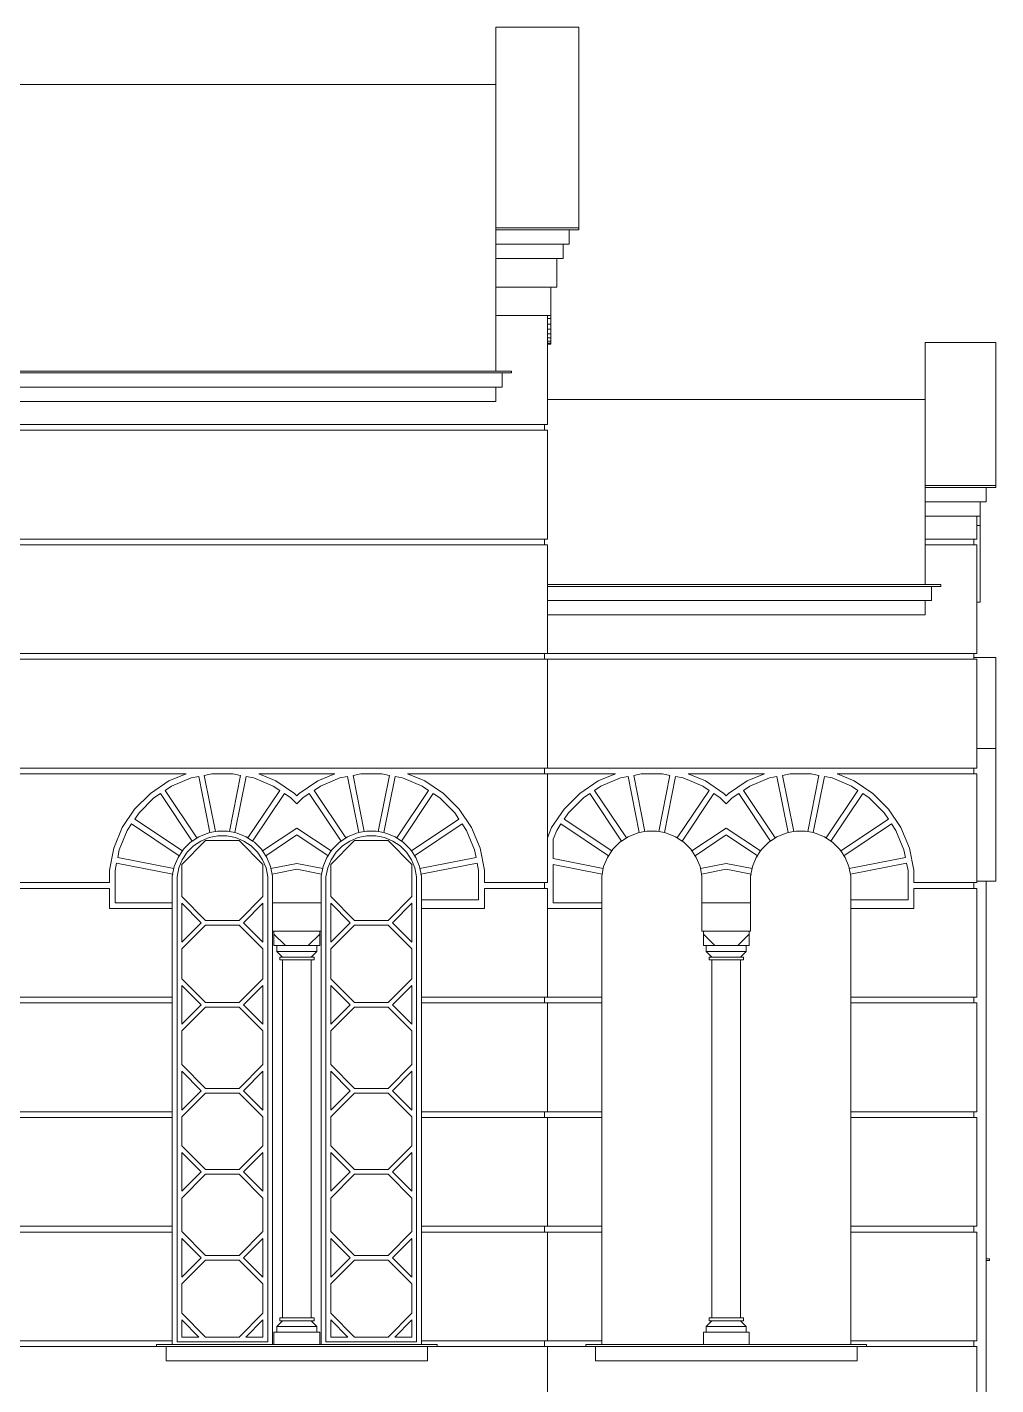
# Model space of a CAD drawing. Header units: millimetres. Extents: x -4890 to 184123, y 36 to 148549.
# Drawn here: x 165708 to 175860, y 114518 to 128741 of the extents above; entities that cross this region are included whole.
import ezdxf

# ---------------------------------------------------------------- set-up
doc = ezdxf.new("R2010")
doc.units = ezdxf.units.MM
doc.layers.add('Wall_Satelit', color=253, linetype='Continuous', lineweight=5)

msp = doc.modelspace()

# ---------------------------------------------------------------- linework, layer by layer
at = {"layer": 'Wall_Satelit'}
for p, q in [((170619.7, 126639), (170619.7, 128741.4)), ((171489.7, 128741.4), (170619.7, 128741.4)), ((171489.7, 126639), (171489.7, 128741.4)), ((170619.7, 128141.4), (160729.7, 128141.4)), ((170619.7, 126619), (170619.7, 126639)), ((171489.7, 126639), (170619.7, 126639)), ((170619.7, 126469), (170619.7, 126619)), ((171489.7, 126619), (170619.7, 126619)), ((171389.7, 126469), (171389.7, 126619)), ((171489.7, 126619), (171489.7, 126639)), ((170619.7, 126319), (170619.7, 126469)), ((171389.7, 126469), (170619.7, 126469)), ((171324.7, 126319), (171324.7, 126469)), ((170619.7, 126019), (170619.7, 126319)), ((171324.7, 126319), (170619.7, 126319)), ((171259.7, 126019), (171259.7, 126319)), ((170619.7, 125719), (170619.7, 126019)), ((171259.7, 126019), (170619.7, 126019)), ((171194.7, 125719), (171194.7, 126019)), ((170619.7, 125139), (170619.7, 125719)), ((171194.7, 125719), (170619.7, 125719)), ((171159.7, 124579), (171159.7, 125719)), ((171194.7, 125689.5), (171159.7, 125689.5)), ((171194.7, 125631.5), (171159.7, 125631.5)), ((171194.7, 125689.5), (171194.7, 125719)), ((171194.7, 125631.5), (171194.7, 125689.5)), ((171194.7, 125576.9), (171194.7, 125631.5)), ((171194.7, 125576.9), (171159.7, 125576.9)), ((171194.7, 125527.8), (171159.7, 125527.8)), ((171194.7, 125486), (171159.7, 125486)), ((171194.7, 125453.1), (171159.7, 125453.1)), ((171194.7, 125527.8), (171194.7, 125576.9)), ((171194.7, 125486), (171194.7, 125527.8)), ((171194.7, 125453.1), (171194.7, 125486)), ((171194.7, 125430.5), (171194.7, 125453.1)), ((171194.7, 125430.5), (171159.7, 125430.5)), ((171194.7, 125419), (171159.7, 125419)), ((171194.7, 125419), (171194.7, 125430.5)), ((175119.7, 125327.7), (175119.7, 125439)), ((175859.7, 125439), (175119.7, 125439)), ((175119.7, 125109.3), (175119.7, 125327.7)), ((175859.7, 125327.7), (175859.7, 125439)), ((175859.7, 125109.3), (175859.7, 125327.7)), ((170784.7, 125139), (162103.6, 125139)), ((170784.7, 125119), (162107.6, 125119)), ((170684.7, 124969), (170684.7, 125119)), ((170784.7, 125119), (170784.7, 125139)), ((175119.7, 124792.3), (175119.7, 125109.3)), ((175859.7, 124792.3), (175859.7, 125109.3)), ((170684.7, 124969), (162070, 124969)), ((170619.7, 124819), (170619.7, 124969)), ((170619.7, 124819), (162022.2, 124819)), ((175119.7, 124841.4), (171159.7, 124841.4)), ((175119.7, 124388.8), (175119.7, 124792.3)), ((175859.7, 124388.8), (175859.7, 124792.3)), ((171159.7, 124579), (162512, 124579)), ((171159.7, 124519), (162781.6, 124519)), ((171129.7, 124519), (171129.7, 124579)), ((171159.7, 123379), (171159.7, 124519)), ((175119.7, 123939), (175119.7, 124388.8)), ((175859.7, 123939), (175859.7, 124388.8)), ((175119.7, 123919), (175119.7, 123939)), ((175859.7, 123939), (175119.7, 123939)), ((175119.7, 123769), (175119.7, 123919)), ((175859.7, 123919), (175119.7, 123919)), ((175759.7, 123769), (175759.7, 123919)), ((175859.7, 123919), (175859.7, 123939)), ((175119.7, 123619), (175119.7, 123769)), ((175759.7, 123769), (175119.7, 123769)), ((175694.7, 123619), (175694.7, 123769)), ((175119.7, 123379), (175119.7, 123619)), ((175694.7, 123619), (175119.7, 123619)), ((175659.7, 123379), (175659.7, 123619)), ((175694.7, 123586), (175694.7, 123619)), ((175694.7, 123519), (175659.7, 123519)), ((175694.7, 123553.1), (175694.7, 123586)), ((175694.7, 123530.5), (175694.7, 123553.1)), ((175694.7, 123519), (175694.7, 123530.5)), ((175694.7, 122989.5), (175694.7, 123519)), ((171159.7, 123379), (164327.5, 123379)), ((171159.7, 123319), (164337.2, 123319)), ((171129.7, 123319), (171129.7, 123379)), ((171159.7, 122179), (171159.7, 123319)), ((175119.7, 123319), (175119.7, 123379)), ((175119.7, 123319), (175119.7, 123379)), ((175659.7, 123379), (175119.7, 123379)), ((175119.7, 122903.2), (175119.7, 123319)), ((175659.7, 123319), (175119.7, 123319)), ((175629.7, 123319), (175629.7, 123379)), ((175659.7, 122179), (175659.7, 123319)), ((175284.7, 122903.2), (171159.7, 122903.2)), ((175284.7, 122883.2), (175284.7, 122903.2)), ((175694.7, 122931.5), (175694.7, 122989.5)), ((175694.7, 122876.9), (175694.7, 122931.5)), ((175284.7, 122883.2), (171159.7, 122883.2)), ((175184.7, 122733.2), (175184.7, 122883.2)), ((175694.7, 122827.8), (175694.7, 122876.9)), ((175694.7, 122786), (175694.7, 122827.8)), ((175694.7, 122753.1), (175694.7, 122786)), ((175694.7, 122730.5), (175694.7, 122753.1)), ((175184.7, 122733.2), (171159.7, 122733.2)), ((175119.7, 122583.2), (175119.7, 122733.2)), ((175694.7, 122719), (175659.7, 122719)), ((175694.7, 122719), (175694.7, 122730.5)), ((175119.7, 122583.2), (171159.7, 122583.2)), ((171159.7, 122179), (165539.7, 122179)), ((171159.7, 122119), (165539.7, 122119)), ((171129.7, 122119), (171129.7, 122179)), ((175659.7, 122179), (171159.7, 122179)), ((171159.7, 120979), (171159.7, 122119)), ((175659.7, 122119), (171159.7, 122119)), ((175629.7, 122119), (175629.7, 122179)), ((175859.7, 122139), (175629.7, 122139)), ((175659.7, 120979), (175659.7, 122119)), ((175859.7, 122083.5), (175859.7, 122139)), ((175859.7, 121974.6), (175859.7, 122083.5)), ((175859.7, 121816.4), (175859.7, 121974.6)), ((175859.7, 121615.1), (175859.7, 121816.4)), ((175859.7, 121378.5), (175859.7, 121615.1)), ((175859.7, 121239), (175859.7, 121378.5)), ((175859.7, 121183.5), (175859.7, 121239)), ((175859.7, 121183.5), (175659.7, 121183.5)), ((175859.7, 121074.6), (175859.7, 121183.5)), ((175859.7, 120916.4), (175859.7, 121074.6)), ((171159.7, 120979), (165194.7, 120979)), ((167374.1, 120919), (165194.7, 120919)), ((167374.1, 120919), (167193.4, 120844.1)), ((167643.9, 120919), (167564.6, 120903.2)), ((167681.7, 120314.8), (167564.6, 120903.2)), ((167865.5, 120919), (167643.9, 120919)), ((167827.7, 120314.8), (167944.7, 120903.2)), ((167944.7, 120903.2), (167865.5, 120919)), ((168934.1, 120919), (168135.2, 120919)), ((168316, 120844.1), (168135.2, 120919)), ((168934.1, 120919), (168753.4, 120844.1)), ((169203.9, 120919), (169124.6, 120903.2)), ((169241.7, 120314.8), (169124.6, 120903.2)), ((169425.5, 120919), (169203.9, 120919)), ((169387.7, 120314.8), (169504.7, 120903.2)), ((169504.7, 120903.2), (169425.5, 120919)), ((171159.7, 120919), (169695.2, 120919)), ((169876, 120844.1), (169695.2, 120919)), ((171129.7, 120919), (171129.7, 120979)), ((175659.7, 120979), (171159.7, 120979)), ((171159.7, 119779), (171159.7, 120919)), ((171874.1, 120919), (171159.7, 120919)), ((171874.1, 120919), (171693.4, 120844.1)), ((172143.9, 120919), (172064.6, 120903.2)), ((172181.7, 120314.8), (172064.6, 120903.2)), ((172365.5, 120919), (172143.9, 120919)), ((172327.7, 120314.8), (172444.7, 120903.2)), ((172444.7, 120903.2), (172365.5, 120919)), ((173434.1, 120919), (172635.2, 120919)), ((172816, 120844.1), (172635.2, 120919)), ((173434.1, 120919), (173253.4, 120844.1)), ((173703.9, 120919), (173624.6, 120903.2)), ((173741.7, 120314.8), (173624.6, 120903.2)), ((173925.5, 120919), (173703.9, 120919)), ((173887.7, 120314.8), (174004.7, 120903.2)), ((174004.7, 120903.2), (173925.5, 120919)), ((175659.7, 120919), (174195.2, 120919)), ((174376, 120844.1), (174195.2, 120919)), ((175629.7, 120919), (175629.7, 120979)), ((175659.7, 119779), (175659.7, 120919)), ((175859.7, 120715.1), (175859.7, 120916.4)), ((167193.4, 120844.1), (166999.3, 120714.5)), ((167221.8, 120791), (167154.6, 120746.1)), ((167426.5, 120875.8), (167221.8, 120791)), ((167505.8, 120891.6), (167426.5, 120875.8)), ((167622.8, 120303.1), (167505.8, 120891.6)), ((167886.5, 120303.1), (168003.6, 120891.6)), ((168082.8, 120875.8), (168003.6, 120891.6)), ((168287.6, 120791), (168082.8, 120875.8)), ((168354.7, 120746.1), (168287.6, 120791)), ((168510.1, 120714.5), (168316, 120844.1)), ((168753.4, 120844.1), (168559.3, 120714.5)), ((168781.8, 120791), (168714.6, 120746.1)), ((168986.5, 120875.8), (168781.8, 120791)), ((169065.8, 120891.6), (168986.5, 120875.8)), ((169182.8, 120303.1), (169065.8, 120891.6)), ((169446.5, 120303.1), (169563.6, 120891.6)), ((169642.8, 120875.8), (169563.6, 120891.6)), ((169847.6, 120791), (169642.8, 120875.8)), ((169914.7, 120746.1), (169847.6, 120791)), ((170070.1, 120714.5), (169876, 120844.1)), ((171693.4, 120844.1), (171499.3, 120714.5)), ((171721.8, 120791), (171654.6, 120746.1)), ((171926.5, 120875.8), (171721.8, 120791)), ((172005.8, 120891.6), (171926.5, 120875.8)), ((172122.8, 120303.1), (172005.8, 120891.6)), ((172386.5, 120303.1), (172503.6, 120891.6)), ((172582.8, 120875.8), (172503.6, 120891.6)), ((172787.6, 120791), (172582.8, 120875.8)), ((172854.7, 120746.1), (172787.6, 120791)), ((173010.1, 120714.5), (172816, 120844.1)), ((173253.4, 120844.1), (173059.3, 120714.5)), ((173281.8, 120791), (173214.6, 120746.1)), ((173486.5, 120875.8), (173281.8, 120791)), ((173565.8, 120891.6), (173486.5, 120875.8)), ((173682.8, 120303.1), (173565.8, 120891.6)), ((173946.5, 120303.1), (174063.6, 120891.6)), ((174142.8, 120875.8), (174063.6, 120891.6)), ((174347.6, 120791), (174142.8, 120875.8)), ((174414.7, 120746.1), (174347.6, 120791)), ((174570.1, 120714.5), (174376, 120844.1)), ((166834.2, 120549.4), (166999.3, 120714.5)), ((166880.8, 120511.1), (167037.5, 120667.9)), ((167104.7, 120712.7), (167037.5, 120667.9)), ((167438.1, 120213.9), (167104.7, 120712.7)), ((167487.9, 120247.2), (167154.6, 120746.1)), ((168021.4, 120247.2), (168354.7, 120746.1)), ((168071.3, 120213.9), (168404.6, 120712.7)), ((168471.8, 120667.9), (168404.6, 120712.7)), ((168534.7, 120605), (168471.8, 120667.9)), ((168534.7, 120689.9), (168510.1, 120714.5)), ((168559.3, 120714.5), (168534.7, 120689.9)), ((168534.7, 120605), (168597.5, 120667.9)), ((168664.7, 120712.7), (168597.5, 120667.9)), ((168998.1, 120213.9), (168664.7, 120712.7)), ((169047.9, 120247.2), (168714.6, 120746.1)), ((169581.4, 120247.2), (169914.7, 120746.1)), ((169631.3, 120213.9), (169964.6, 120712.7)), ((170031.8, 120667.9), (169964.6, 120712.7)), ((170188.5, 120511.1), (170031.8, 120667.9)), ((170235.1, 120549.4), (170070.1, 120714.5)), ((171334.2, 120549.4), (171499.3, 120714.5)), ((171380.8, 120511.1), (171537.5, 120667.9)), ((171604.7, 120712.7), (171537.5, 120667.9)), ((171938.1, 120213.9), (171604.7, 120712.7)), ((171987.9, 120247.2), (171654.6, 120746.1)), ((172521.4, 120247.2), (172854.7, 120746.1)), ((172571.3, 120213.9), (172904.6, 120712.7)), ((172971.8, 120667.9), (172904.6, 120712.7)), ((173034.7, 120605), (172971.8, 120667.9)), ((173034.7, 120689.9), (173010.1, 120714.5)), ((173059.3, 120714.5), (173034.7, 120689.9)), ((173034.7, 120605), (173097.5, 120667.9)), ((173164.7, 120712.7), (173097.5, 120667.9)), ((173498.1, 120213.9), (173164.7, 120712.7)), ((173547.9, 120247.2), (173214.6, 120746.1)), ((174081.4, 120247.2), (174414.7, 120746.1)), ((174131.3, 120213.9), (174464.6, 120712.7)), ((174531.8, 120667.9), (174464.6, 120712.7)), ((174688.5, 120511.1), (174531.8, 120667.9)), ((174735.1, 120549.4), (174570.1, 120714.5)), ((175859.7, 120478.5), (175859.7, 120715.1)), ((166704.5, 120355.3), (166834.2, 120549.4)), ((166835.9, 120444), (166880.8, 120511.1)), ((170233.4, 120444), (170188.5, 120511.1)), ((170364.8, 120355.3), (170235.1, 120549.4)), ((171204.5, 120355.3), (171334.2, 120549.4)), ((171335.9, 120444), (171380.8, 120511.1)), ((174733.4, 120444), (174688.5, 120511.1)), ((174864.8, 120355.3), (174735.1, 120549.4)), ((175859.7, 120215.5), (175859.7, 120478.5)), ((166615.2, 120139.6), (166704.5, 120355.3)), ((166757.7, 120326.9), (166802.6, 120394.1)), ((167301.5, 120060.7), (166802.6, 120394.1)), ((167334.8, 120110.6), (166835.9, 120444)), ((168534.7, 120351.3), (168174.5, 120110.6)), ((168894.8, 120110.6), (168534.7, 120351.3)), ((170233.4, 120444), (169734.5, 120110.6)), ((170266.7, 120394.1), (169767.9, 120060.7)), ((170311.6, 120326.9), (170266.7, 120394.1)), ((170454.1, 120139.6), (170364.8, 120355.3)), ((171159.7, 120247), (171204.5, 120355.3)), ((171257.7, 120326.9), (171302.6, 120394.1)), ((171801.5, 120060.7), (171302.6, 120394.1)), ((171834.8, 120110.6), (171335.9, 120444)), ((173034.7, 120351.3), (172674.5, 120110.6)), ((173394.8, 120110.6), (173034.7, 120351.3)), ((174733.4, 120444), (174234.5, 120110.6)), ((174766.7, 120394.1), (174267.9, 120060.7)), ((174811.6, 120326.9), (174766.7, 120394.1)), ((174954.1, 120139.6), (174864.8, 120355.3)), ((166672.9, 120122.1), (166757.7, 120326.9)), ((167329.7, 119970.1), (167578.6, 120219)), ((167346.9, 120128.7), (167420, 120201.8)), ((167438.1, 120213.9), (167420, 120201.8)), ((167506, 120259.3), (167438.1, 120213.9)), ((167529.7, 120215), (167451.9, 120163)), ((167506, 120259.3), (167487.9, 120247.2)), ((167601.5, 120298.8), (167506, 120259.3)), ((167616.1, 120250.7), (167529.7, 120215)), ((167930.7, 120219), (167578.6, 120219)), ((167622.8, 120303.1), (167601.5, 120298.8)), ((167707.9, 120269), (167616.1, 120250.7)), ((167681.7, 120314.8), (167622.8, 120303.1)), ((167703, 120319), (167681.7, 120314.8)), ((167806.4, 120319), (167703, 120319)), ((167801.5, 120269), (167707.9, 120269)), ((167893.2, 120250.7), (167801.5, 120269)), ((167827.7, 120314.8), (167806.4, 120319)), ((167886.5, 120303.1), (167827.7, 120314.8)), ((167907.8, 120298.8), (167886.5, 120303.1)), ((167979.7, 120215), (167893.2, 120250.7)), ((168003.4, 120259.3), (167907.8, 120298.8)), ((168179.7, 119970.1), (167930.7, 120219)), ((168057.5, 120163), (167979.7, 120215)), ((168071.3, 120213.9), (168003.4, 120259.3)), ((168021.4, 120247.2), (168003.4, 120259.3)), ((168089.3, 120201.8), (168071.3, 120213.9)), ((168162.5, 120128.7), (168089.3, 120201.8)), ((168534.7, 120279.1), (168207.9, 120060.7)), ((168861.5, 120060.7), (168534.7, 120279.1)), ((168889.7, 119970.1), (169138.6, 120219)), ((168906.9, 120128.7), (168980, 120201.8)), ((168998.1, 120213.9), (168980, 120201.8)), ((169066, 120259.3), (168998.1, 120213.9)), ((169089.7, 120215), (169011.9, 120163)), ((169066, 120259.3), (169047.9, 120247.2)), ((169161.5, 120298.8), (169066, 120259.3)), ((169176.1, 120250.7), (169089.7, 120215)), ((169490.7, 120219), (169138.6, 120219)), ((169182.8, 120303.1), (169161.5, 120298.8)), ((169267.9, 120269), (169176.1, 120250.7)), ((169241.7, 120314.8), (169182.8, 120303.1)), ((169263, 120319), (169241.7, 120314.8)), ((169366.4, 120319), (169263, 120319)), ((169361.5, 120269), (169267.9, 120269)), ((169453.2, 120250.7), (169361.5, 120269)), ((169387.7, 120314.8), (169366.4, 120319)), ((169446.5, 120303.1), (169387.7, 120314.8)), ((169467.8, 120298.8), (169446.5, 120303.1)), ((169539.7, 120215), (169453.2, 120250.7)), ((169563.4, 120259.3), (169467.8, 120298.8)), ((169739.7, 119970.1), (169490.7, 120219)), ((169617.5, 120163), (169539.7, 120215)), ((169631.3, 120213.9), (169563.4, 120259.3)), ((169581.4, 120247.2), (169563.4, 120259.3)), ((169649.3, 120201.8), (169631.3, 120213.9)), ((169722.5, 120128.7), (169649.3, 120201.8)), ((170396.4, 120122.1), (170311.6, 120326.9)), ((171219.7, 120235.1), (171257.7, 120326.9)), ((171219.7, 120030.5), (171219.7, 120235.1)), ((171846.9, 120128.7), (171920, 120201.8)), ((171938.1, 120213.9), (171920, 120201.8)), ((172006, 120259.3), (171938.1, 120213.9)), ((172006, 120259.3), (171987.9, 120247.2)), ((172101.5, 120298.8), (172006, 120259.3)), ((172122.8, 120303.1), (172101.5, 120298.8)), ((172181.7, 120314.8), (172122.8, 120303.1)), ((172203, 120319), (172181.7, 120314.8)), ((172306.4, 120319), (172203, 120319)), ((172327.7, 120314.8), (172306.4, 120319)), ((172386.5, 120303.1), (172327.7, 120314.8)), ((172407.8, 120298.8), (172386.5, 120303.1)), ((172503.4, 120259.3), (172407.8, 120298.8)), ((172571.3, 120213.9), (172503.4, 120259.3)), ((172521.4, 120247.2), (172503.4, 120259.3)), ((172589.3, 120201.8), (172571.3, 120213.9)), ((172662.5, 120128.7), (172589.3, 120201.8)), ((173034.7, 120279.1), (172707.9, 120060.7)), ((173361.5, 120060.7), (173034.7, 120279.1)), ((173406.9, 120128.7), (173480, 120201.8)), ((173498.1, 120213.9), (173480, 120201.8)), ((173566, 120259.3), (173498.1, 120213.9)), ((173566, 120259.3), (173547.9, 120247.2)), ((173661.5, 120298.8), (173566, 120259.3)), ((173682.8, 120303.1), (173661.5, 120298.8)), ((173741.7, 120314.8), (173682.8, 120303.1)), ((173763, 120319), (173741.7, 120314.8)), ((173866.4, 120319), (173763, 120319)), ((173887.7, 120314.8), (173866.4, 120319)), ((173946.5, 120303.1), (173887.7, 120314.8)), ((173967.8, 120298.8), (173946.5, 120303.1)), ((174063.4, 120259.3), (173967.8, 120298.8)), ((174131.3, 120213.9), (174063.4, 120259.3)), ((174081.4, 120247.2), (174063.4, 120259.3)), ((174149.3, 120201.8), (174131.3, 120213.9)), ((174222.5, 120128.7), (174149.3, 120201.8)), ((174896.4, 120122.1), (174811.6, 120326.9)), ((175859.7, 119936.3), (175859.7, 120215.5)), ((166569.7, 119910.7), (166615.2, 120139.6)), ((166657.1, 120042.9), (166672.9, 120122.1)), ((167289.4, 120042.7), (167334.8, 120110.6)), ((167289.4, 120042.7), (167301.5, 120060.7)), ((167333.7, 120019), (167385.7, 120096.8)), ((167334.8, 120110.6), (167346.9, 120128.7)), ((167451.9, 120163), (167385.7, 120096.8)), ((168123.6, 120096.8), (168057.5, 120163)), ((168175.6, 120019), (168123.6, 120096.8)), ((168174.5, 120110.6), (168162.5, 120128.7)), ((168219.9, 120042.7), (168174.5, 120110.6)), ((168219.9, 120042.7), (168207.9, 120060.7)), ((168849.4, 120042.7), (168894.8, 120110.6)), ((168849.4, 120042.7), (168861.5, 120060.7)), ((168893.7, 120019), (168945.7, 120096.8)), ((168894.8, 120110.6), (168906.9, 120128.7)), ((169011.9, 120163), (168945.7, 120096.8)), ((169683.6, 120096.8), (169617.5, 120163)), ((169735.6, 120019), (169683.6, 120096.8)), ((169734.5, 120110.6), (169722.5, 120128.7)), ((169779.9, 120042.7), (169734.5, 120110.6)), ((169779.9, 120042.7), (169767.9, 120060.7)), ((170412.2, 120042.9), (170396.4, 120122.1)), ((170499.7, 119910.7), (170454.1, 120139.6)), ((171789.4, 120042.7), (171834.8, 120110.6)), ((171789.4, 120042.7), (171801.5, 120060.7)), ((171834.8, 120110.6), (171846.9, 120128.7)), ((172674.5, 120110.6), (172662.5, 120128.7)), ((172719.9, 120042.7), (172674.5, 120110.6)), ((172719.9, 120042.7), (172707.9, 120060.7)), ((173349.4, 120042.7), (173394.8, 120110.6)), ((173349.4, 120042.7), (173361.5, 120060.7)), ((173394.8, 120110.6), (173406.9, 120128.7)), ((174234.5, 120110.6), (174222.5, 120128.7)), ((174279.9, 120042.7), (174234.5, 120110.6)), ((174279.9, 120042.7), (174267.9, 120060.7)), ((174912.2, 120042.9), (174896.4, 120122.1)), ((174999.7, 119910.7), (174954.1, 120139.6)), ((166569.7, 119779), (166569.7, 119910.7)), ((166629.7, 119904.8), (166645.4, 119984.1)), ((167233.9, 119867), (166645.4, 119984.1)), ((167245.6, 119925.9), (166657.1, 120042.9)), ((167229.7, 119845.7), (167249.8, 119947.1)), ((167245.6, 119925.9), (167249.8, 119947.1)), ((167249.8, 119947.1), (167289.4, 120042.7)), ((167279.7, 119840.8), (167297.9, 119932.6)), ((167297.9, 119932.6), (167333.7, 120019)), ((167329.7, 119633), (167329.7, 119970.1)), ((168211.4, 119932.6), (168175.6, 120019)), ((168179.7, 119633), (168179.7, 119970.1)), ((168229.7, 119840.8), (168211.4, 119932.6)), ((168259.5, 119947.1), (168219.9, 120042.7)), ((168279.7, 119845.7), (168259.5, 119947.1)), ((168263.7, 119925.9), (168259.5, 119947.1)), ((168534.7, 119979.7), (168263.7, 119925.9)), ((168534.7, 119918.6), (168275.4, 119867)), ((168805.6, 119925.9), (168534.7, 119979.7)), ((168793.9, 119867), (168534.7, 119918.6)), ((168789.7, 119845.7), (168809.8, 119947.1)), ((168805.6, 119925.9), (168809.8, 119947.1)), ((168809.8, 119947.1), (168849.4, 120042.7)), ((168839.7, 119840.8), (168857.9, 119932.6)), ((168857.9, 119932.6), (168893.7, 120019)), ((168889.7, 119633), (168889.7, 119970.1)), ((169771.4, 119932.6), (169735.6, 120019)), ((169739.7, 119633), (169739.7, 119970.1)), ((169789.7, 119840.8), (169771.4, 119932.6)), ((169819.5, 119947.1), (169779.9, 120042.7)), ((169839.7, 119845.7), (169819.5, 119947.1)), ((169823.7, 119925.9), (169819.5, 119947.1)), ((170412.2, 120042.9), (169823.7, 119925.9)), ((170423.9, 119984.1), (169835.4, 119867)), ((170439.7, 119904.8), (170423.9, 119984.1)), ((170499.7, 119779), (170499.7, 119910.7)), ((171745.6, 119925.9), (171219.7, 120030.5)), ((171219.7, 119569), (171219.7, 119969.3)), ((171733.9, 119867), (171219.7, 119969.3)), ((171729.7, 119845.7), (171749.8, 119947.1)), ((171745.6, 119925.9), (171749.8, 119947.1)), ((171749.8, 119947.1), (171789.4, 120042.7)), ((172759.5, 119947.1), (172719.9, 120042.7)), ((172779.7, 119845.7), (172759.5, 119947.1)), ((172763.7, 119925.9), (172759.5, 119947.1)), ((173034.7, 119979.7), (172763.7, 119925.9)), ((173034.7, 119918.6), (172775.4, 119867)), ((173305.6, 119925.9), (173034.7, 119979.7)), ((173293.9, 119867), (173034.7, 119918.6)), ((173289.7, 119845.7), (173309.8, 119947.1)), ((173305.6, 119925.9), (173309.8, 119947.1)), ((173309.8, 119947.1), (173349.4, 120042.7)), ((174319.5, 119947.1), (174279.9, 120042.7)), ((174339.7, 119845.7), (174319.5, 119947.1)), ((174323.7, 119925.9), (174319.5, 119947.1)), ((174912.2, 120042.9), (174323.7, 119925.9)), ((174923.9, 119984.1), (174335.4, 119867)), ((174939.7, 119904.8), (174923.9, 119984.1)), ((174999.7, 119779), (174999.7, 119910.7)), ((175859.7, 119794), (175859.7, 119936.3)), ((166569.7, 119779), (165159.7, 119779)), ((166629.7, 119569), (166629.7, 119904.8)), ((167229.7, 119845.7), (167233.9, 119867)), ((167229.7, 119569), (167229.7, 119845.7)), ((167279.7, 114969), (167279.7, 119840.8)), ((168229.7, 114969), (168229.7, 119840.8)), ((168279.7, 119845.7), (168275.4, 119867)), ((168279.7, 119569), (168279.7, 119845.7)), ((168789.7, 119845.7), (168793.9, 119867)), ((168789.7, 119569), (168789.7, 119845.7)), ((168839.7, 114969), (168839.7, 119840.8)), ((169789.7, 114969), (169789.7, 119840.8)), ((169839.7, 119845.7), (169835.4, 119867)), ((169839.7, 119599), (169839.7, 119845.7)), ((170439.7, 119599), (170439.7, 119904.8)), ((171159.7, 119779), (170499.7, 119779)), ((171129.7, 119719), (171129.7, 119779)), ((171729.7, 119845.7), (171733.9, 119867)), ((171729.7, 119569), (171729.7, 119845.7)), ((172779.7, 119845.7), (172775.4, 119867)), ((172779.7, 119569), (172779.7, 119845.7)), ((173289.7, 119845.7), (173293.9, 119867)), ((173289.7, 119569), (173289.7, 119845.7)), ((174339.7, 119845.7), (174335.4, 119867)), ((174339.7, 119599), (174339.7, 119845.7)), ((174939.7, 119599), (174939.7, 119904.8)), ((175659.7, 119779), (174999.7, 119779)), ((175629.7, 119719), (175629.7, 119779)), ((175859.7, 119794), (175659.7, 119794)), ((175759.7, 108619), (175759.7, 119794)), ((166569.7, 119719), (165159.7, 119719)), ((166569.7, 119509), (166569.7, 119719)), ((167578.6, 119384), (167329.7, 119633)), ((168179.7, 119633), (167930.7, 119384)), ((169138.6, 119384), (168889.7, 119633)), ((169739.7, 119633), (169490.7, 119384)), ((170499.7, 119509), (170499.7, 119719)), ((171159.7, 119719), (170499.7, 119719)), ((171159.7, 118579), (171159.7, 119719)), ((174999.7, 119509), (174999.7, 119719)), ((175659.7, 119719), (174999.7, 119719)), ((175659.7, 118579), (175659.7, 119719)), ((167229.7, 119509), (166569.7, 119509)), ((167229.7, 119569), (166629.7, 119569)), ((167229.7, 119509), (167229.7, 119569)), ((167229.7, 118579), (167229.7, 119509)), ((167329.7, 119155.8), (167329.7, 119562.3)), ((167532.9, 119359), (167329.7, 119562.3)), ((167976.4, 119359), (168179.7, 119562.3)), ((168179.7, 119155.8), (168179.7, 119562.3)), ((168279.7, 119269), (168279.7, 119569)), ((168789.7, 119569), (168279.7, 119569)), ((168789.7, 119269), (168789.7, 119569)), ((168889.7, 119155.8), (168889.7, 119562.3)), ((169092.9, 119359), (168889.7, 119562.3)), ((169536.4, 119359), (169739.7, 119562.3)), ((169739.7, 119155.8), (169739.7, 119562.3)), ((169839.7, 119509), (169839.7, 119599)), ((170439.7, 119599), (169839.7, 119599)), ((169839.7, 118579), (169839.7, 119509)), ((170499.7, 119509), (169839.7, 119509)), ((171729.7, 119509), (171159.7, 119509)), ((171729.7, 119569), (171219.7, 119569)), ((171729.7, 119509), (171729.7, 119569)), ((171729.7, 118579), (171729.7, 119509)), ((172779.7, 119269), (172779.7, 119569)), ((173289.7, 119569), (172779.7, 119569)), ((173289.7, 119269), (173289.7, 119569)), ((174339.7, 119509), (174339.7, 119599)), ((174939.7, 119599), (174339.7, 119599)), ((174339.7, 118579), (174339.7, 119509)), ((174999.7, 119509), (174339.7, 119509)), ((167329.7, 119155.8), (167532.9, 119359)), ((167930.7, 119384), (167578.6, 119384)), ((168179.7, 119155.8), (167976.4, 119359)), ((168889.7, 119155.8), (169092.9, 119359)), ((169490.7, 119384), (169138.6, 119384)), ((169739.7, 119155.8), (169536.4, 119359)), ((167329.7, 119085.1), (167578.6, 119334)), ((167930.7, 119334), (167578.6, 119334)), ((168179.7, 119085.1), (167930.7, 119334)), ((168279.7, 114939), (168279.7, 119269)), ((168279.7, 114939), (168279.7, 119269)), ((168279.7, 114939), (168279.7, 119269)), ((168279.7, 114939), (168279.7, 119269)), ((168789.7, 119269), (168279.7, 119269)), ((168294.7, 119239), (168294.7, 119269)), ((168294.7, 119119), (168294.7, 119239)), ((168414.7, 119119), (168294.7, 119239)), ((168654.7, 119119), (168774.7, 119239)), ((168774.7, 119239), (168774.7, 119269)), ((168774.7, 119119), (168774.7, 119239)), ((168789.7, 114939), (168789.7, 119269)), ((168789.7, 114939), (168789.7, 119269)), ((168789.7, 114939), (168789.7, 119269)), ((168789.7, 114939), (168789.7, 119269)), ((168889.7, 119085.1), (169138.6, 119334)), ((169490.7, 119334), (169138.6, 119334)), ((169739.7, 119085.1), (169490.7, 119334)), ((173289.7, 119269), (172779.7, 119269)), ((172794.7, 119239), (172794.7, 119269)), ((172794.7, 119119), (172794.7, 119239)), ((172914.7, 119119), (172794.7, 119239)), ((173154.7, 119119), (173274.7, 119239)), ((173274.7, 119239), (173274.7, 119269)), ((173274.7, 119119), (173274.7, 119239)), ((167329.7, 118773), (167329.7, 119085.1)), ((168179.7, 118773), (168179.7, 119085.1)), ((168414.7, 119119), (168294.7, 119119)), ((168324.7, 119059), (168324.7, 119119)), ((168332.7, 119059), (168324.7, 119059)), ((168384.7, 118999), (168324.7, 119059)), ((168348.6, 119059), (168332.7, 119059)), ((168371.6, 119059), (168348.6, 119059)), ((168400.8, 119059), (168371.6, 119059)), ((168435.2, 119059), (168400.8, 119059)), ((168654.7, 119119), (168414.7, 119119)), ((168473.4, 119059), (168435.2, 119059)), ((168514, 119059), (168473.4, 119059)), ((168555.4, 119059), (168514, 119059)), ((168595.9, 119059), (168555.4, 119059)), ((168634.1, 119059), (168595.9, 119059)), ((168668.5, 119059), (168634.1, 119059)), ((168774.7, 119119), (168654.7, 119119)), ((168697.8, 119059), (168668.5, 119059)), ((168684.7, 118999), (168744.7, 119059)), ((168720.8, 119059), (168697.8, 119059)), ((168736.6, 119059), (168720.8, 119059)), ((168744.7, 119059), (168736.6, 119059)), ((168744.7, 119059), (168744.7, 119119)), ((168889.7, 118773), (168889.7, 119085.1)), ((169739.7, 118773), (169739.7, 119085.1)), ((172914.7, 119119), (172794.7, 119119)), ((172824.7, 119059), (172824.7, 119119)), ((172832.7, 119059), (172824.7, 119059)), ((172884.7, 118999), (172824.7, 119059)), ((172848.6, 119059), (172832.7, 119059)), ((172871.6, 119059), (172848.6, 119059)), ((172900.8, 119059), (172871.6, 119059)), ((172935.2, 119059), (172900.8, 119059)), ((173154.7, 119119), (172914.7, 119119)), ((172973.4, 119059), (172935.2, 119059)), ((173014, 119059), (172973.4, 119059)), ((173055.4, 119059), (173014, 119059)), ((173095.9, 119059), (173055.4, 119059)), ((173134.1, 119059), (173095.9, 119059)), ((173168.5, 119059), (173134.1, 119059)), ((173274.7, 119119), (173154.7, 119119)), ((173197.8, 119059), (173168.5, 119059)), ((173184.7, 118999), (173244.7, 119059)), ((173220.8, 119059), (173197.8, 119059)), ((173236.6, 119059), (173220.8, 119059)), ((173244.7, 119059), (173236.6, 119059)), ((173244.7, 119059), (173244.7, 119119)), ((168354.7, 118969), (168354.7, 118999)), ((168361.6, 118999), (168354.7, 118999)), ((168361.6, 118969), (168354.7, 118969)), ((168375.2, 118999), (168361.6, 118999)), ((168375.2, 118969), (168361.6, 118969)), ((168394.9, 118999), (168375.2, 118999)), ((168394.9, 118969), (168375.2, 118969)), ((168384.7, 115219), (168384.7, 118969)), ((168419.9, 118999), (168394.9, 118999)), ((168419.9, 118969), (168394.9, 118969)), ((168449.4, 118999), (168419.9, 118999)), ((168449.4, 118969), (168419.9, 118969)), ((168482.2, 118999), (168449.4, 118999)), ((168482.2, 118969), (168449.4, 118969)), ((168516.9, 118999), (168482.2, 118999)), ((168516.9, 118969), (168482.2, 118969)), ((168552.4, 118999), (168516.9, 118999)), ((168552.4, 118969), (168516.9, 118969)), ((168587.2, 118999), (168552.4, 118999)), ((168587.2, 118969), (168552.4, 118969)), ((168619.9, 118999), (168587.2, 118999)), ((168619.9, 118969), (168587.2, 118969)), ((168649.4, 118999), (168619.9, 118999)), ((168649.4, 118969), (168619.9, 118969)), ((168674.5, 118999), (168649.4, 118999)), ((168674.5, 118969), (168649.4, 118969)), ((168694.2, 118999), (168674.5, 118999)), ((168694.2, 118969), (168674.5, 118969)), ((168684.7, 115219), (168684.7, 118969)), ((168707.8, 118999), (168694.2, 118999)), ((168707.8, 118969), (168694.2, 118969)), ((168714.7, 118999), (168707.8, 118999)), ((168714.7, 118969), (168707.8, 118969)), ((168714.7, 118969), (168714.7, 118999)), ((172854.7, 118969), (172854.7, 118999)), ((172861.6, 118999), (172854.7, 118999)), ((172861.6, 118969), (172854.7, 118969)), ((172875.2, 118999), (172861.6, 118999)), ((172875.2, 118969), (172861.6, 118969)), ((172894.9, 118999), (172875.2, 118999)), ((172894.9, 118969), (172875.2, 118969)), ((172884.7, 115219), (172884.7, 118969)), ((172919.9, 118999), (172894.9, 118999)), ((172919.9, 118969), (172894.9, 118969)), ((172949.4, 118999), (172919.9, 118999)), ((172949.4, 118969), (172919.9, 118969)), ((172982.2, 118999), (172949.4, 118999)), ((172982.2, 118969), (172949.4, 118969)), ((173016.9, 118999), (172982.2, 118999)), ((173016.9, 118969), (172982.2, 118969)), ((173052.4, 118999), (173016.9, 118999)), ((173052.4, 118969), (173016.9, 118969)), ((173087.2, 118999), (173052.4, 118999)), ((173087.2, 118969), (173052.4, 118969)), ((173119.9, 118999), (173087.2, 118999)), ((173119.9, 118969), (173087.2, 118969)), ((173149.4, 118999), (173119.9, 118999)), ((173149.4, 118969), (173119.9, 118969)), ((173174.5, 118999), (173149.4, 118999)), ((173174.5, 118969), (173149.4, 118969)), ((173194.2, 118999), (173174.5, 118999)), ((173194.2, 118969), (173174.5, 118969)), ((173184.7, 115219), (173184.7, 118969)), ((173207.8, 118999), (173194.2, 118999)), ((173207.8, 118969), (173194.2, 118969)), ((173214.7, 118999), (173207.8, 118999)), ((173214.7, 118969), (173207.8, 118969)), ((173214.7, 118969), (173214.7, 118999)), ((167578.6, 118524), (167329.7, 118773)), ((168179.7, 118773), (167930.7, 118524)), ((169138.6, 118524), (168889.7, 118773)), ((169739.7, 118773), (169490.7, 118524)), ((167329.7, 118295.8), (167329.7, 118702.3)), ((167532.9, 118499), (167329.7, 118702.3)), ((167976.4, 118499), (168179.7, 118702.3)), ((168179.7, 118295.8), (168179.7, 118702.3)), ((168889.7, 118295.8), (168889.7, 118702.3)), ((169092.9, 118499), (168889.7, 118702.3)), ((169536.4, 118499), (169739.7, 118702.3)), ((169739.7, 118295.8), (169739.7, 118702.3)), ((167229.7, 118579), (165159.7, 118579)), ((167229.7, 118519), (165159.7, 118519)), ((167229.7, 118519), (167229.7, 118579)), ((167229.7, 117379), (167229.7, 118519)), ((167329.7, 118295.8), (167532.9, 118499)), ((167930.7, 118524), (167578.6, 118524)), ((168179.7, 118295.8), (167976.4, 118499)), ((168889.7, 118295.8), (169092.9, 118499)), ((169490.7, 118524), (169138.6, 118524)), ((169739.7, 118295.8), (169536.4, 118499)), ((169839.7, 118519), (169839.7, 118579)), ((171159.7, 118579), (169839.7, 118579)), ((169839.7, 117379), (169839.7, 118519)), ((171159.7, 118519), (169839.7, 118519)), ((171129.7, 118519), (171129.7, 118579)), ((171729.7, 118579), (171159.7, 118579)), ((171159.7, 117379), (171159.7, 118519)), ((171729.7, 118519), (171159.7, 118519)), ((171729.7, 118519), (171729.7, 118579)), ((171729.7, 117379), (171729.7, 118519)), ((174339.7, 118519), (174339.7, 118579)), ((175659.7, 118579), (174339.7, 118579)), ((174339.7, 117379), (174339.7, 118519)), ((175659.7, 118519), (174339.7, 118519)), ((175629.7, 118519), (175629.7, 118579)), ((175659.7, 117379), (175659.7, 118519)), ((167329.7, 118225.1), (167578.6, 118474)), ((167930.7, 118474), (167578.6, 118474)), ((168179.7, 118225.1), (167930.7, 118474)), ((168889.7, 118225.1), (169138.6, 118474)), ((169490.7, 118474), (169138.6, 118474)), ((169739.7, 118225.1), (169490.7, 118474)), ((167329.7, 117873), (167329.7, 118225.1)), ((168179.7, 117873), (168179.7, 118225.1)), ((168889.7, 117873), (168889.7, 118225.1)), ((169739.7, 117873), (169739.7, 118225.1)), ((167578.6, 117624), (167329.7, 117873)), ((167329.7, 117395.8), (167329.7, 117802.3)), ((167532.9, 117599), (167329.7, 117802.3)), ((168179.7, 117873), (167930.7, 117624)), ((167976.4, 117599), (168179.7, 117802.3)), ((168179.7, 117395.8), (168179.7, 117802.3)), ((169138.6, 117624), (168889.7, 117873)), ((168889.7, 117395.8), (168889.7, 117802.3)), ((169092.9, 117599), (168889.7, 117802.3)), ((169739.7, 117873), (169490.7, 117624)), ((169536.4, 117599), (169739.7, 117802.3)), ((169739.7, 117395.8), (169739.7, 117802.3)), ((167329.7, 117395.8), (167532.9, 117599)), ((167329.7, 117325.1), (167578.6, 117574)), ((167930.7, 117624), (167578.6, 117624)), ((167930.7, 117574), (167578.6, 117574)), ((168179.7, 117325.1), (167930.7, 117574)), ((168179.7, 117395.8), (167976.4, 117599)), ((168889.7, 117395.8), (169092.9, 117599)), ((168889.7, 117325.1), (169138.6, 117574)), ((169490.7, 117624), (169138.6, 117624)), ((169490.7, 117574), (169138.6, 117574)), ((169739.7, 117325.1), (169490.7, 117574)), ((169739.7, 117395.8), (169536.4, 117599)), ((167229.7, 117379), (165159.7, 117379)), ((167229.7, 117319), (167229.7, 117379)), ((169839.7, 117319), (169839.7, 117379)), ((171159.7, 117379), (169839.7, 117379)), ((171129.7, 117319), (171129.7, 117379)), ((171729.7, 117379), (171159.7, 117379)), ((171729.7, 117319), (171729.7, 117379)), ((174339.7, 117319), (174339.7, 117379)), ((175659.7, 117379), (174339.7, 117379)), ((175629.7, 117319), (175629.7, 117379)), ((167229.7, 117319), (165159.7, 117319)), ((167229.7, 116179), (167229.7, 117319)), ((167329.7, 117023), (167329.7, 117325.1)), ((168179.7, 117023), (168179.7, 117325.1)), ((168889.7, 117023), (168889.7, 117325.1)), ((169739.7, 117023), (169739.7, 117325.1)), ((169839.7, 116179), (169839.7, 117319)), ((171159.7, 117319), (169839.7, 117319)), ((171159.7, 116179), (171159.7, 117319)), ((171729.7, 117319), (171159.7, 117319)), ((171729.7, 116179), (171729.7, 117319)), ((174339.7, 116179), (174339.7, 117319)), ((175659.7, 117319), (174339.7, 117319)), ((175659.7, 116179), (175659.7, 117319)), ((167578.6, 116774), (167329.7, 117023)), ((167329.7, 116545.8), (167329.7, 116952.3)), ((167532.9, 116749), (167329.7, 116952.3)), ((168179.7, 117023), (167930.7, 116774)), ((167976.4, 116749), (168179.7, 116952.3)), ((168179.7, 116545.8), (168179.7, 116952.3)), ((169138.6, 116774), (168889.7, 117023)), ((168889.7, 116545.8), (168889.7, 116952.3)), ((169092.9, 116749), (168889.7, 116952.3)), ((169739.7, 117023), (169490.7, 116774)), ((169536.4, 116749), (169739.7, 116952.3)), ((169739.7, 116545.8), (169739.7, 116952.3)), ((167329.7, 116545.8), (167532.9, 116749)), ((167329.7, 116475.1), (167578.6, 116724)), ((167930.7, 116774), (167578.6, 116774)), ((167930.7, 116724), (167578.6, 116724)), ((168179.7, 116475.1), (167930.7, 116724)), ((168179.7, 116545.8), (167976.4, 116749)), ((168889.7, 116545.8), (169092.9, 116749)), ((168889.7, 116475.1), (169138.6, 116724)), ((169490.7, 116774), (169138.6, 116774)), ((169490.7, 116724), (169138.6, 116724)), ((169739.7, 116475.1), (169490.7, 116724)), ((169739.7, 116545.8), (169536.4, 116749)), ((167329.7, 116123), (167329.7, 116475.1)), ((168179.7, 116123), (168179.7, 116475.1)), ((168889.7, 116123), (168889.7, 116475.1)), ((169739.7, 116123), (169739.7, 116475.1)), ((167229.7, 116179), (165159.7, 116179)), ((167229.7, 116119), (165424.7, 116119)), ((167229.7, 116119), (165424.7, 116119)), ((167229.7, 116119), (167229.7, 116179)), ((167229.7, 114979), (167229.7, 116119)), ((167578.6, 115874), (167329.7, 116123)), ((168179.7, 116123), (167930.7, 115874)), ((169138.6, 115874), (168889.7, 116123)), ((169739.7, 116123), (169490.7, 115874)), ((169839.7, 116119), (169839.7, 116179)), ((171159.7, 116179), (169839.7, 116179)), ((169839.7, 114979), (169839.7, 116119)), ((171159.7, 116119), (169839.7, 116119)), ((171129.7, 116119), (171129.7, 116179)), ((171729.7, 116179), (171159.7, 116179)), ((171159.7, 114979), (171159.7, 116119)), ((171729.7, 116119), (171159.7, 116119)), ((171729.7, 116119), (171729.7, 116179)), ((171729.7, 114979), (171729.7, 116119)), ((174339.7, 116119), (174339.7, 116179)), ((175659.7, 116179), (174339.7, 116179)), ((174339.7, 114979), (174339.7, 116119)), ((175659.7, 116119), (174339.7, 116119)), ((175629.7, 116119), (175629.7, 116179)), ((175659.7, 114979), (175659.7, 116119)), ((167329.7, 115645.8), (167329.7, 116052.3)), ((167532.9, 115849), (167329.7, 116052.3)), ((167976.4, 115849), (168179.7, 116052.3)), ((168179.7, 115645.8), (168179.7, 116052.3)), ((168889.7, 115645.8), (168889.7, 116052.3)), ((169092.9, 115849), (168889.7, 116052.3)), ((169536.4, 115849), (169739.7, 116052.3)), ((169739.7, 115645.8), (169739.7, 116052.3)), ((167329.7, 115645.8), (167532.9, 115849)), ((167329.7, 115575.1), (167578.6, 115824)), ((167930.7, 115874), (167578.6, 115874)), ((167930.7, 115824), (167578.6, 115824)), ((168179.7, 115575.1), (167930.7, 115824)), ((168179.7, 115645.8), (167976.4, 115849)), ((168889.7, 115645.8), (169092.9, 115849)), ((168889.7, 115575.1), (169138.6, 115824)), ((169490.7, 115874), (169138.6, 115874)), ((169490.7, 115824), (169138.6, 115824)), ((169739.7, 115575.1), (169490.7, 115824)), ((169739.7, 115645.8), (169536.4, 115849)), ((175794.7, 115839), (175759.7, 115839)), ((175794.7, 115819), (175759.7, 115819)), ((175794.7, 115819), (175794.7, 115839)), ((167329.7, 115268), (167329.7, 115575.1)), ((168179.7, 115268), (168179.7, 115575.1)), ((168889.7, 115268), (168889.7, 115575.1)), ((169739.7, 115268), (169739.7, 115575.1)), ((167578.6, 115019), (167329.7, 115268)), ((168179.7, 115268), (167930.7, 115019)), ((168354.7, 115189), (168354.7, 115219)), ((168361.6, 115219), (168354.7, 115219)), ((168375.2, 115219), (168361.6, 115219)), ((168394.9, 115219), (168375.2, 115219)), ((168419.9, 115219), (168394.9, 115219)), ((168449.4, 115219), (168419.9, 115219)), ((168482.2, 115219), (168449.4, 115219)), ((168516.9, 115219), (168482.2, 115219)), ((168552.4, 115219), (168516.9, 115219)), ((168587.2, 115219), (168552.4, 115219)), ((168619.9, 115219), (168587.2, 115219)), ((168649.4, 115219), (168619.9, 115219)), ((168674.5, 115219), (168649.4, 115219)), ((168694.2, 115219), (168674.5, 115219)), ((168707.8, 115219), (168694.2, 115219)), ((168714.7, 115219), (168707.8, 115219)), ((168714.7, 115189), (168714.7, 115219)), ((169138.6, 115019), (168889.7, 115268)), ((169739.7, 115268), (169490.7, 115019)), ((172854.7, 115189), (172854.7, 115219)), ((172861.6, 115219), (172854.7, 115219)), ((172875.2, 115219), (172861.6, 115219)), ((172894.9, 115219), (172875.2, 115219)), ((172919.9, 115219), (172894.9, 115219)), ((172949.4, 115219), (172919.9, 115219)), ((172982.2, 115219), (172949.4, 115219)), ((173016.9, 115219), (172982.2, 115219)), ((173052.4, 115219), (173016.9, 115219)), ((173087.2, 115219), (173052.4, 115219)), ((173119.9, 115219), (173087.2, 115219)), ((173149.4, 115219), (173119.9, 115219)), ((173174.5, 115219), (173149.4, 115219)), ((173194.2, 115219), (173174.5, 115219)), ((173207.8, 115219), (173194.2, 115219)), ((173214.7, 115219), (173207.8, 115219)), ((173214.7, 115189), (173214.7, 115219)), ((167329.7, 115019), (167329.7, 115197.3)), ((167507.9, 115019), (167329.7, 115197.3)), ((168001.4, 115019), (168179.7, 115197.3)), ((168179.7, 115019), (168179.7, 115197.3)), ((168324.7, 115129), (168384.7, 115189)), ((168324.7, 115069), (168324.7, 115129)), ((168332.7, 115129), (168324.7, 115129)), ((168348.6, 115129), (168332.7, 115129)), ((168371.6, 115129), (168348.6, 115129)), ((168361.6, 115189), (168354.7, 115189)), ((168375.2, 115189), (168361.6, 115189)), ((168400.8, 115129), (168371.6, 115129)), ((168394.9, 115189), (168375.2, 115189)), ((168419.9, 115189), (168394.9, 115189)), ((168435.2, 115129), (168400.8, 115129)), ((168449.4, 115189), (168419.9, 115189)), ((168473.4, 115129), (168435.2, 115129)), ((168482.2, 115189), (168449.4, 115189)), ((168514, 115129), (168473.4, 115129)), ((168516.9, 115189), (168482.2, 115189)), ((168555.4, 115129), (168514, 115129)), ((168552.4, 115189), (168516.9, 115189)), ((168587.2, 115189), (168552.4, 115189)), ((168595.9, 115129), (168555.4, 115129)), ((168619.9, 115189), (168587.2, 115189)), ((168634.1, 115129), (168595.9, 115129)), ((168649.4, 115189), (168619.9, 115189)), ((168668.5, 115129), (168634.1, 115129)), ((168674.5, 115189), (168649.4, 115189)), ((168697.8, 115129), (168668.5, 115129)), ((168694.2, 115189), (168674.5, 115189)), ((168744.7, 115129), (168684.7, 115189)), ((168707.8, 115189), (168694.2, 115189)), ((168720.8, 115129), (168697.8, 115129)), ((168714.7, 115189), (168707.8, 115189)), ((168736.6, 115129), (168720.8, 115129)), ((168744.7, 115129), (168736.6, 115129)), ((168744.7, 115069), (168744.7, 115129)), ((168889.7, 115019), (168889.7, 115197.3)), ((169067.9, 115019), (168889.7, 115197.3)), ((169561.4, 115019), (169739.7, 115197.3)), ((169739.7, 115019), (169739.7, 115197.3)), ((172824.7, 115129), (172884.7, 115189)), ((172824.7, 115069), (172824.7, 115129)), ((172832.7, 115129), (172824.7, 115129)), ((172848.6, 115129), (172832.7, 115129)), ((172871.6, 115129), (172848.6, 115129)), ((172861.6, 115189), (172854.7, 115189)), ((172875.2, 115189), (172861.6, 115189)), ((172900.8, 115129), (172871.6, 115129)), ((172894.9, 115189), (172875.2, 115189)), ((172919.9, 115189), (172894.9, 115189)), ((172935.2, 115129), (172900.8, 115129)), ((172949.4, 115189), (172919.9, 115189)), ((172973.4, 115129), (172935.2, 115129)), ((172982.2, 115189), (172949.4, 115189)), ((173014, 115129), (172973.4, 115129)), ((173016.9, 115189), (172982.2, 115189)), ((173055.4, 115129), (173014, 115129)), ((173052.4, 115189), (173016.9, 115189)), ((173087.2, 115189), (173052.4, 115189)), ((173095.9, 115129), (173055.4, 115129)), ((173119.9, 115189), (173087.2, 115189)), ((173134.1, 115129), (173095.9, 115129)), ((173149.4, 115189), (173119.9, 115189)), ((173168.5, 115129), (173134.1, 115129)), ((173174.5, 115189), (173149.4, 115189)), ((173197.8, 115129), (173168.5, 115129)), ((173194.2, 115189), (173174.5, 115189)), ((173244.7, 115129), (173184.7, 115189)), ((173207.8, 115189), (173194.2, 115189)), ((173220.8, 115129), (173197.8, 115129)), ((173214.7, 115189), (173207.8, 115189)), ((173236.6, 115129), (173220.8, 115129)), ((173244.7, 115129), (173236.6, 115129)), ((173244.7, 115069), (173244.7, 115129)), ((167229.7, 114979), (165189.7, 114979)), ((167064.7, 114919), (167064.7, 114939)), ((170004.7, 114939), (167064.7, 114939)), ((167229.7, 114939), (167229.7, 114979)), ((168229.7, 114969), (167279.7, 114969)), ((167507.9, 115019), (167329.7, 115019)), ((167930.7, 115019), (167578.6, 115019)), ((168179.7, 115019), (168001.4, 115019)), ((168294.7, 114939), (168294.7, 115069)), ((168774.7, 115069), (168294.7, 115069)), ((168774.7, 114939), (168774.7, 115069)), ((169789.7, 114969), (168839.7, 114969)), ((169067.9, 115019), (168889.7, 115019)), ((169490.7, 115019), (169138.6, 115019)), ((169739.7, 115019), (169561.4, 115019)), ((169839.7, 114939), (169839.7, 114979)), ((171159.7, 114979), (169839.7, 114979)), ((170004.7, 114919), (170004.7, 114939)), ((171129.7, 114919), (171129.7, 114979)), ((171729.7, 114979), (171159.7, 114979)), ((171564.7, 114919), (171564.7, 114939)), ((174504.7, 114939), (171564.7, 114939)), ((171729.7, 114939), (171729.7, 114979)), ((172794.7, 114939), (172794.7, 115069)), ((173274.7, 115069), (172794.7, 115069)), ((173274.7, 114939), (173274.7, 115069)), ((174339.7, 114939), (174339.7, 114979)), ((175659.7, 114979), (174339.7, 114979)), ((174504.7, 114919), (174504.7, 114939)), ((175629.7, 114919), (175629.7, 114979)), ((167064.7, 114919), (165189.7, 114919)), ((170004.7, 114919), (167064.7, 114919)), ((167164.7, 114769), (167164.7, 114919)), ((169904.7, 114769), (169904.7, 114919)), ((171159.7, 114919), (170004.7, 114919)), ((171159.7, 114919), (170004.7, 114919)), ((171159.7, 113779), (171159.7, 114919)), ((171564.7, 114919), (171159.7, 114919)), ((174504.7, 114919), (171564.7, 114919)), ((171664.7, 114769), (171664.7, 114919)), ((174404.7, 114769), (174404.7, 114919)), ((175659.7, 114919), (174504.7, 114919)), ((175659.7, 114919), (174504.7, 114919)), ((175659.7, 113779), (175659.7, 114919)), ((169904.7, 114769), (167164.7, 114769)), ((174404.7, 114769), (171664.7, 114769))]:
    msp.add_line(p, q, dxfattribs=at)

doc.saveas('drawing.dxf')
